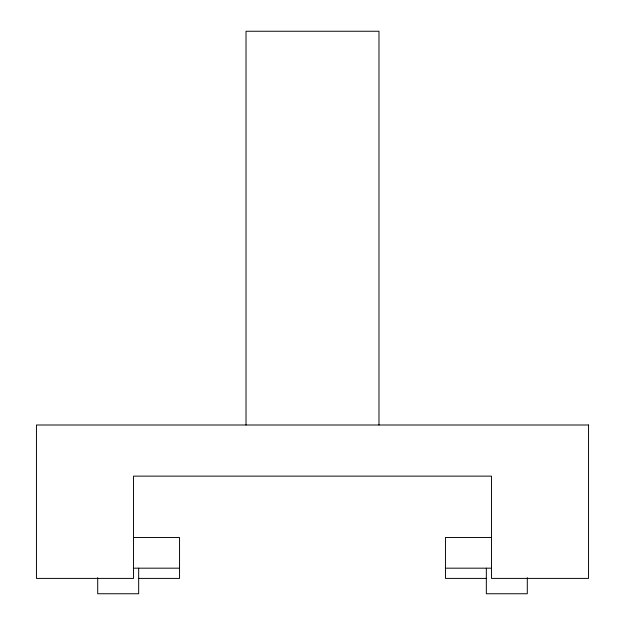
<?xml version="1.0" encoding="UTF-8"?>
<svg xmlns="http://www.w3.org/2000/svg" width="625" height="625" viewBox="0 0 625 625"><rect width="100%" height="100%" fill="white"/><g stroke="black" fill="none" stroke-linecap="round" stroke-linejoin="round"><path stroke-width="0.94" d="M133.523 537.5L179.547 537.5L179.547 578.406L138.32 578.406M491.477 537.5L445.453 537.5L445.453 578.406L486.68 578.406M133.477 568.18L179.547 568.18M445.453 568.18L491.523 568.18M527.297 577.648L527.297 593.75L486.336 593.75L486.336 568.18M378.977 425L378.977 31.25L246.023 31.25L246.023 425M138.664 568.18L138.664 593.75L97.703 593.75L97.703 577.648M588.547 425L36.453 425L36.453 578.406L133.523 578.406L133.523 476.133L491.477 476.133L491.477 578.406L588.547 578.406L588.547 425"/></g></svg>
